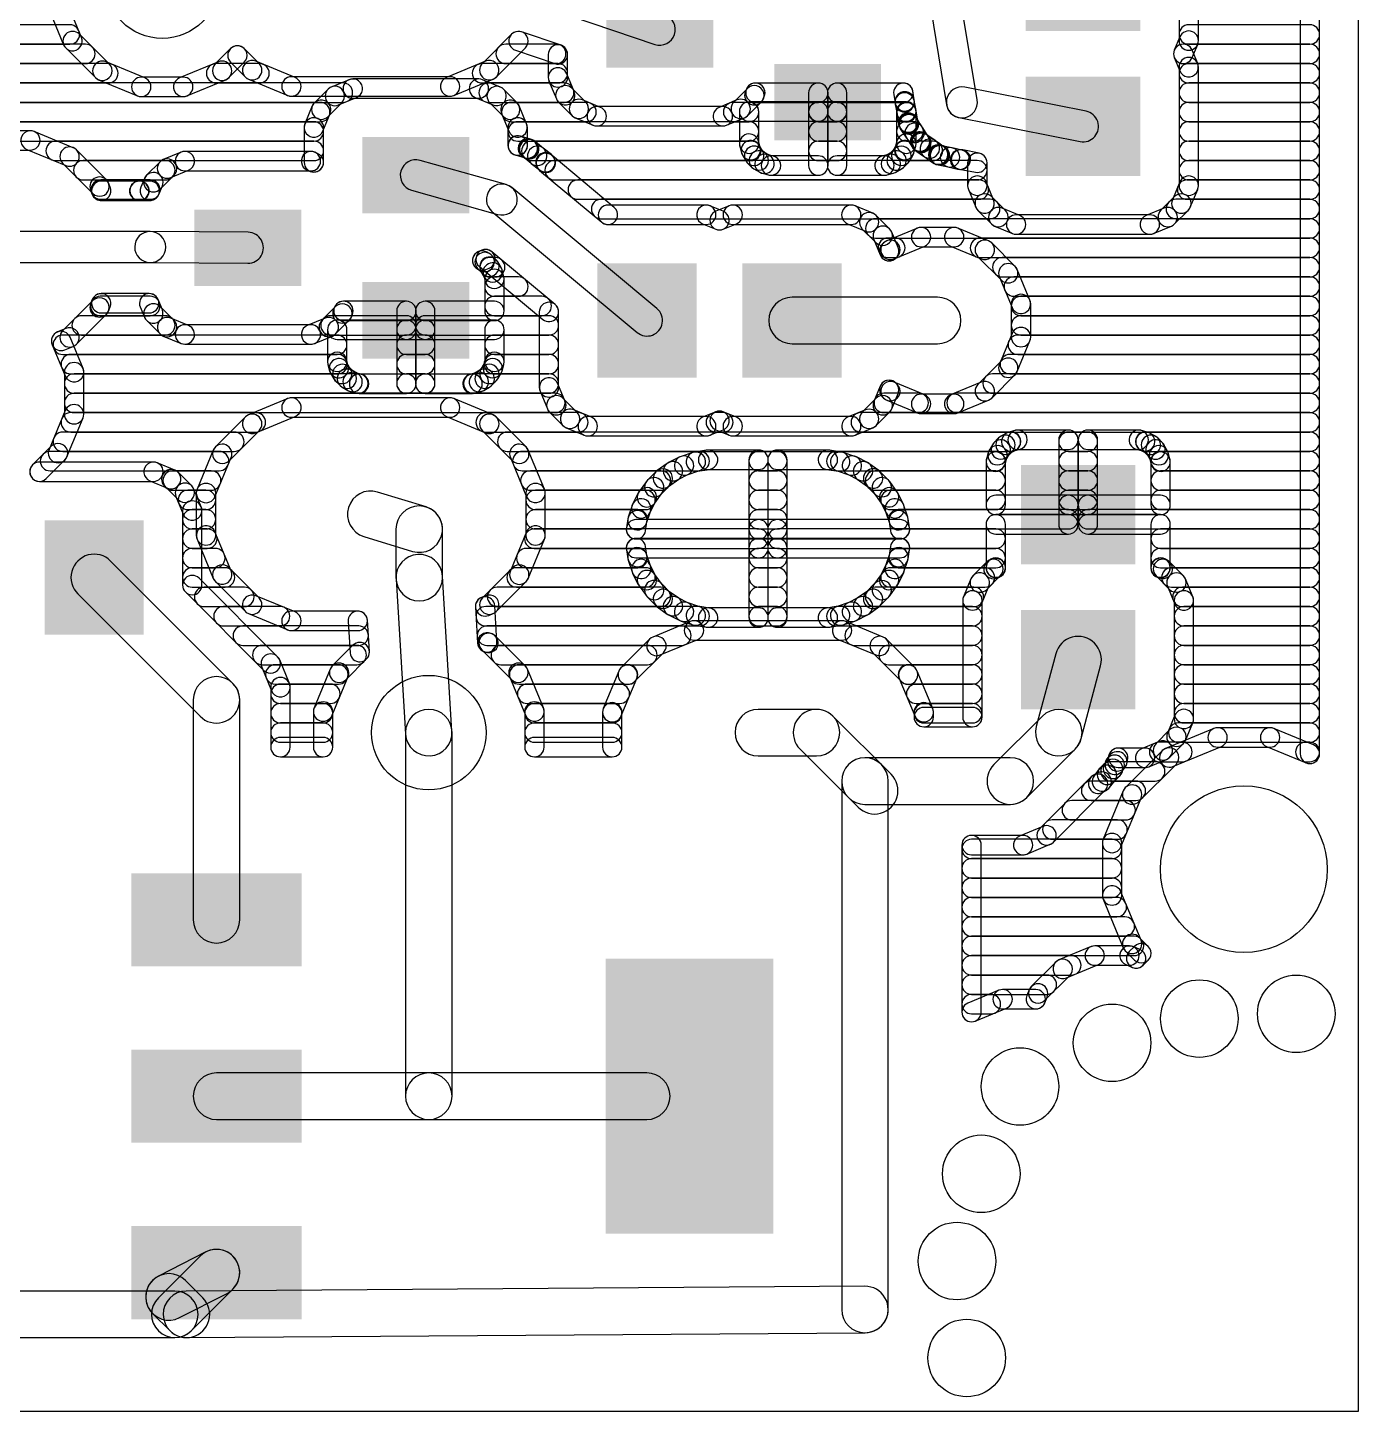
# Model space of a CAD drawing. Extents: x 0 to 96, y 0 to 55.
# Drawn here: x 78.56 to 96, y 0 to 18.12 of the extents above; entities that cross this region are included whole.
import ezdxf

# ---------------------------------------------------------------- set-up
doc = ezdxf.new("R2010")
doc.units = 0
doc.layers.add('16', color=174, linetype='CONTINUOUS')
doc.layers.add('20', color=178, linetype='CONTINUOUS')

# ---------------------------------------------------------------- blocks, each defined once
blk = doc.blocks.new('RECT')
blk.add_solid([(-0.5, -0.5), (0.5, -0.5), (-0.5, 0.5), (0.5, 0.5)])
blk = doc.blocks.new('PIE')
blk.add_circle((0, 0), 0.5)

msp = doc.modelspace()

# ---------------------------------------------------------------- linework, layer by layer
at = {"layer": '16'}
for points in [[(95.238, 54.365), (95.238, 8.6112, 1), (95.492, 8.6112), (95.492, 54.365, 1)], [(93.9045, 17.9537), (93.9045, 19.5063, 1), (93.6505, 19.5063), (93.6505, 17.9537, 1)], [(91.0055, 17.1779), (90.693, 19.0804, 1), (90.292, 19.0146), (90.6045, 17.1121, 1)], [(86.9128, 18.2899), (84.9903, 18.9424, 1), (84.8597, 18.5576), (86.7822, 17.9051, 1)], [(78.8252, 18.4084), (79.036, 17.8994, 1), (79.2707, 17.9966), (79.0598, 18.5056, 1)], [(76.4573, 17.907), (79.1177, 17.907, 1), (79.1177, 18.161), (76.4573, 18.161, 1)], [(93.7775, 17.907), (95.365, 17.907, 1), (95.365, 18.161), (93.7775, 18.161, 1)], [(79.0636, 17.8582), (79.4532, 17.4686, 1), (79.6328, 17.6482), (79.2432, 18.0378, 1)], [(84.7031, 17.4759), (85.0856, 17.8583, 1), (84.906, 18.0379), (84.5235, 17.6555, 1)], [(84.9549, 17.8279), (85.4717, 17.6525, 1), (85.5533, 17.893), (85.0366, 18.0684, 1)], [(93.8229, 17.7314), (93.8948, 17.9051, 1), (93.6602, 18.0023), (93.5882, 17.8286, 1)], [(76.2537, 17.653), (79.3213, 17.653, 1), (79.3213, 17.907), (76.2537, 17.907, 1)], [(81.2018, 17.4686), (81.4028, 17.6695, 1), (81.2232, 17.8491), (81.0222, 17.6482, 1)], [(81.2232, 17.6695), (81.4169, 17.4759, 1), (81.5965, 17.6555), (81.4028, 17.8491, 1)], [(84.8277, 17.653), (85.4911, 17.653, 1), (85.4911, 17.907), (84.8277, 17.907, 1)], [(85.3855, 17.7727), (85.3855, 17.4712, 1), (85.6395, 17.4712), (85.6395, 17.7727, 1)], [(93.8948, 17.6549), (93.8229, 17.8286, 1), (93.5882, 17.7314), (93.6602, 17.5577, 1)], [(93.7056, 17.653), (95.365, 17.653, 1), (95.365, 17.907), (93.7056, 17.907, 1)], [(75.9539, 17.399), (79.6211, 17.399, 1), (79.6211, 17.653), (75.9539, 17.653, 1)], [(79.4944, 17.441), (80.0034, 17.2302, 1), (80.1006, 17.4648), (79.5916, 17.6757, 1)], [(80.6516, 17.2302), (81.1606, 17.441, 1), (81.0634, 17.6757), (80.5544, 17.4648, 1)], [(81.0339, 17.399), (81.6025, 17.399, 1), (81.6025, 17.653), (81.0339, 17.653, 1)], [(81.4581, 17.4483), (81.9715, 17.2357, 1), (82.0687, 17.4703), (81.5553, 17.683, 1)], [(84.1485, 17.2357), (84.6619, 17.4483, 1), (84.5647, 17.683), (84.0513, 17.4703, 1)], [(84.5175, 17.399), (85.5125, 17.399, 1), (85.5125, 17.653), (84.5175, 17.653, 1)], [(85.3952, 17.4226), (85.4918, 17.1892, 1), (85.7265, 17.2864), (85.6298, 17.5198, 1)], [(93.9045, 16.0537), (93.9045, 17.6063, 1), (93.6505, 17.6063), (93.6505, 16.0537, 1)], [(93.7775, 17.399), (95.365, 17.399, 1), (95.365, 17.653), (93.7775, 17.653, 1)], [(65.2736, 17.145), (82.6957, 17.145, 1), (82.6957, 17.399), (65.2736, 17.399, 1)], [(80.052, 17.2205), (80.603, 17.2205, 1), (80.603, 17.4745), (80.052, 17.4745, 1)], [(82.0201, 17.226), (84.0999, 17.226, 1), (84.0999, 17.48), (82.0201, 17.48, 1)], [(82.7751, 17.4423), (82.5417, 17.3457, 1), (82.6389, 17.111), (82.8723, 17.2077, 1)], [(84.4763, 17.452), (82.8237, 17.452, 1), (82.8237, 17.198), (84.4763, 17.198, 1)], [(84.7583, 17.3457), (84.5249, 17.4423, 1), (84.4277, 17.2077), (84.6611, 17.111, 1)], [(84.6043, 17.145), (85.595, 17.145, 1), (85.595, 17.399), (84.6043, 17.399, 1)], [(93.7775, 17.145), (95.365, 17.145, 1), (95.365, 17.399), (93.7775, 17.399, 1)], [(82.5005, 17.3181), (82.3219, 17.1395, 1), (82.5015, 16.9599), (82.6801, 17.1385, 1)], [(84.9781, 17.1395), (84.7995, 17.3181, 1), (84.6199, 17.1385), (84.7985, 16.9599, 1)], [(85.5194, 17.148), (85.698, 16.9694, 1), (85.8776, 17.149), (85.699, 17.3276, 1)], [(87.997, 16.9694), (88.1756, 17.148, 1), (87.996, 17.3276), (87.8174, 17.149, 1)], [(88.2032, 17.1892), (88.2167, 17.2219, 1), (87.982, 17.3191), (87.9685, 17.2864, 1)], [(88.0994, 17.1435), (88.9245, 17.1435, 1), (88.9245, 17.3975), (88.0994, 17.3975, 1)], [(88.7975, 17.2705), (88.7975, 17.0245, 1), (89.0515, 17.0245), (89.0515, 17.2705, 1)], [(89.2975, 17.0245), (89.2975, 17.2705, 1), (89.0435, 17.2705), (89.0435, 17.0245, 1)], [(89.1705, 17.1435), (90.0379, 17.1435, 1), (90.0379, 17.3975), (89.1705, 17.3975, 1)], [(89.9126, 17.2499), (89.9312, 17.1368, 1), (90.1818, 17.178), (90.1632, 17.2911, 1)], [(89.9294, 17.1198), (89.9556, 16.9884, 1), (90.2047, 17.0381), (90.1785, 17.1695, 1)], [(89.9319, 17.1821), (89.9294, 17.1694, 1), (90.1785, 17.1199), (90.1811, 17.1326, 1)], [(92.432, 17.0293), (90.8445, 17.3443, 1), (90.7655, 16.9457), (92.353, 16.6307, 1)], [(65.0196, 16.891), (82.3985, 16.891, 1), (82.3985, 17.145), (65.0196, 17.145, 1)], [(82.2943, 17.0983), (82.1977, 16.8649, 1), (82.4323, 16.7677), (82.529, 17.0011, 1)], [(85.1023, 16.8649), (85.0057, 17.0983, 1), (84.771, 17.0011), (84.8677, 16.7677, 1)], [(84.9015, 16.891), (85.8872, 16.891, 1), (85.8872, 17.145), (84.9015, 17.145, 1)], [(85.7392, 16.9418), (85.9726, 16.8452, 1), (86.0698, 17.0798), (85.8364, 17.1765, 1)], [(86.0212, 16.8355), (87.6738, 16.8355, 1), (87.6738, 17.0895), (86.0212, 17.0895, 1)], [(87.7224, 16.8452), (87.9558, 16.9418, 1), (87.8586, 17.1765), (87.6252, 17.0798, 1)], [(87.8078, 16.891), (88.0173, 16.891, 1), (88.0173, 17.145), (87.8078, 17.145, 1)], [(88.9245, 17.1515), (88.0173, 17.1515, 1), (88.0173, 16.8975), (88.9245, 16.8975, 1)], [(87.8903, 17.0245), (87.8903, 16.604, 1), (88.1443, 16.604), (88.1443, 17.0245, 1)], [(89.0515, 16.3173), (89.0515, 17.0245, 1), (88.7975, 17.0245), (88.7975, 16.3173, 1)], [(88.9245, 16.8975), (89.1705, 16.8975, 1), (89.1705, 17.1515), (88.9245, 17.1515, 1)], [(88.9245, 16.891), (89.1705, 16.891, 1), (89.1705, 17.145), (88.9245, 17.145, 1)], [(90.0777, 17.1515), (89.1705, 17.1515, 1), (89.1705, 16.8975), (90.0777, 16.8975, 1)], [(89.0435, 17.0245), (89.0435, 16.3173, 1), (89.2975, 16.3173), (89.2975, 17.0245, 1)], [(90.2047, 16.604), (90.2047, 17.0245, 1), (89.9507, 17.0245), (89.9507, 16.604, 1)], [(90.0777, 16.891), (90.0792, 16.891, 1), (90.0792, 17.145), (90.0777, 17.145, 1)], [(89.9548, 16.9927), (89.9766, 16.8604, 1), (90.2272, 16.9016), (90.2055, 17.0338, 1)], [(93.7775, 16.891), (95.365, 16.891, 1), (95.365, 17.145), (93.7775, 17.145, 1)], [(64.7656, 16.637), (82.315, 16.637, 1), (82.315, 16.891), (64.7656, 16.891, 1)], [(82.188, 16.8163), (82.188, 16.359, 1), (82.442, 16.359), (82.442, 16.8163, 1)], [(85.112, 16.5794), (85.112, 16.8163, 1), (84.858, 16.8163), (84.858, 16.5794, 1)], [(84.985, 16.637), (88.0173, 16.637, 1), (88.0173, 16.891), (84.985, 16.891, 1)], [(88.9245, 16.637), (89.1705, 16.637, 1), (89.1705, 16.891), (88.9245, 16.891, 1)], [(90.0777, 16.637), (90.1737, 16.637, 1), (90.1737, 16.891), (90.0777, 16.891, 1)], [(89.994, 16.814), (90.0008, 16.803, 1), (90.2166, 16.937), (90.2098, 16.948, 1)], [(89.9842, 16.8452), (89.9867, 16.8324, 1), (90.2358, 16.8821), (90.2333, 16.8948, 1)], [(90.0057, 16.7867), (90.0802, 16.6753, 1), (90.2913, 16.8165), (90.2168, 16.9279, 1)], [(90.0779, 16.6789), (90.1485, 16.5651, 1), (90.3643, 16.699), (90.2937, 16.8129, 1)], [(93.7775, 16.637), (95.365, 16.637, 1), (95.365, 16.891), (93.7775, 16.891, 1)], [(78.5999, 16.774), (76.5201, 16.774, 1), (76.5201, 16.52), (78.5999, 16.52, 1)], [(79.1619, 16.5516), (78.6485, 16.7643, 1), (78.5513, 16.5297), (79.0647, 16.317, 1)], [(85.0247, 16.7), (85.0228, 16.7006, 1), (84.9472, 16.4581), (84.9491, 16.4575, 1)], [(85.1526, 16.6641), (85.0213, 16.701, 1), (84.9525, 16.4565), (85.0838, 16.4196, 1)], [(87.8946, 16.5712), (87.9171, 16.4872, 1), (88.1625, 16.5529), (88.14, 16.6369, 1)], [(90.1779, 16.4872), (90.2004, 16.5712, 1), (89.955, 16.6369), (89.9325, 16.5529, 1)], [(90.1824, 16.5289), (90.1929, 16.5213, 1), (90.341, 16.7277), (90.3305, 16.7352, 1)], [(90.1614, 16.5539), (90.1686, 16.5431, 1), (90.3798, 16.6843), (90.3725, 16.6951, 1)], [(90.2037, 16.5081), (90.3151, 16.4337, 1), (90.4562, 16.6449), (90.3447, 16.7193, 1)], [(78.9306, 16.383), (82.315, 16.383, 1), (82.315, 16.637), (78.9306, 16.637, 1)], [(79.5961, 16.1311), (79.2031, 16.5241, 1), (79.0235, 16.3445), (79.4165, 15.9515, 1)], [(80.5751, 16.4923), (80.3417, 16.3957, 1), (80.4389, 16.161), (80.6723, 16.2577, 1)], [(82.2763, 16.502), (80.6237, 16.502, 1), (80.6237, 16.248), (82.2763, 16.248, 1)], [(82.3636, 16.4763), (82.3249, 16.4923, 1), (82.2277, 16.2577), (82.2664, 16.2416, 1)], [(85.205, 16.6351), (85.1968, 16.6416, 1), (85.0396, 16.442), (85.0478, 16.4356, 1)], [(85.1742, 16.6535), (85.1642, 16.6566, 1), (85.0887, 16.4141), (85.0987, 16.411, 1)], [(85.3226, 16.5424), (85.2177, 16.6298, 1), (85.0551, 16.4346), (85.16, 16.3473, 1)], [(85.1631, 16.383), (88.0456, 16.383, 1), (88.0456, 16.637), (85.1631, 16.637, 1)], [(85.427, 16.4602), (85.3199, 16.5446, 1), (85.1627, 16.3451), (85.2698, 16.2607, 1)], [(87.9298, 16.4565), (87.9733, 16.3813, 1), (88.1933, 16.5082), (88.1498, 16.5835, 1)], [(87.9935, 16.3549), (88.0549, 16.2935, 1), (88.2346, 16.4731), (88.1731, 16.5346, 1)], [(88.0813, 16.2733), (88.1565, 16.2298, 1), (88.2835, 16.4498), (88.2082, 16.4933, 1)], [(88.9245, 16.383), (89.1705, 16.383, 1), (89.1705, 16.637), (88.9245, 16.637, 1)], [(89.9384, 16.2298), (90.0137, 16.2733, 1), (89.8867, 16.4933), (89.8115, 16.4498, 1)], [(90.04, 16.2935), (90.1015, 16.3549, 1), (89.9219, 16.5346), (89.8604, 16.4731, 1)], [(90.1217, 16.3813), (90.1652, 16.4565, 1), (89.9452, 16.5835), (89.9017, 16.5082, 1)], [(90.0494, 16.383), (90.4265, 16.383, 1), (90.4265, 16.637), (90.0494, 16.637, 1)], [(90.3116, 16.4361), (90.4204, 16.358, 1), (90.5685, 16.5643), (90.4597, 16.6425, 1)], [(90.4656, 16.3375), (90.4782, 16.3346, 1), (90.536, 16.5819), (90.5234, 16.5848, 1)], [(90.4366, 16.3526), (90.4474, 16.3454, 1), (90.5884, 16.5566), (90.5776, 16.5638, 1)], [(90.4932, 16.3264), (90.6246, 16.3004, 1), (90.6741, 16.5495), (90.5426, 16.5756, 1)], [(90.6204, 16.3013), (90.7509, 16.2707, 1), (90.8087, 16.518), (90.6783, 16.5486, 1)], [(90.8004, 16.2691), (90.8132, 16.2712, 1), (90.772, 16.5218), (90.7592, 16.5197, 1)], [(90.7679, 16.2719), (90.9828, 16.2293, 1), (91.0322, 16.4784), (90.8173, 16.5211, 1)], [(93.7775, 16.383), (95.365, 16.383, 1), (95.365, 16.637), (93.7775, 16.637, 1)], [(79.2917, 16.129), (80.368, 16.129, 1), (80.368, 16.383), (79.2917, 16.383, 1)], [(80.3005, 16.3681), (80.1219, 16.1895, 1), (80.3015, 16.0099), (80.4801, 16.1885, 1)], [(84.8326, 16.0681), (83.7051, 16.3856, 1), (83.5949, 15.9944), (84.7224, 15.6769, 1)], [(85.4643, 16.4134), (85.4592, 16.4226, 1), (85.2376, 16.2984), (85.2427, 16.2893, 1)], [(86.2496, 15.7701), (85.4348, 16.4489, 1), (85.2722, 16.2538), (86.0871, 15.5749, 1)], [(85.468, 16.129), (91.0075, 16.129, 1), (91.0075, 16.383), (85.468, 16.383, 1)], [(88.1872, 16.2171), (88.2712, 16.1946, 1), (88.3369, 16.44), (88.2529, 16.4625, 1)], [(88.304, 16.1903), (88.9245, 16.1903, 1), (88.9245, 16.4443), (88.304, 16.4443, 1)], [(89.1705, 16.1903), (89.791, 16.1903, 1), (89.791, 16.4443), (89.1705, 16.4443, 1)], [(89.8238, 16.1946), (89.9078, 16.2171, 1), (89.8421, 16.4625), (89.7581, 16.44, 1)], [(90.8805, 16.3539), (90.8805, 16.0537, 1), (91.1345, 16.0537), (91.1345, 16.3539, 1)], [(93.7775, 16.129), (95.365, 16.129, 1), (95.365, 16.383), (93.7775, 16.383, 1)], [(79.6463, 16.0352), (79.6236, 16.0899, 1), (79.389, 15.9927), (79.4117, 15.938, 1)], [(80.0943, 16.1483), (80.0475, 16.0353, 1), (80.2822, 15.9381), (80.329, 16.0511, 1)], [(90.8902, 16.0051), (90.9868, 15.7717, 1), (91.2215, 15.8689), (91.1248, 16.1023, 1)], [(93.7982, 15.7717), (93.8948, 16.0051, 1), (93.6602, 16.1023), (93.5635, 15.8689, 1)], [(79.5226, 15.875), (80.1712, 15.875, 1), (80.1712, 16.129), (79.5226, 16.129, 1)], [(80.0265, 16.1136), (79.529, 16.1136, 1), (79.529, 15.8596), (80.0265, 15.8596, 1)], [(79.9815, 16.1054), (79.9788, 16.1043, 1), (80.0742, 15.8689), (80.0769, 15.87, 1)], [(80.1658, 16.1137), (80.0302, 16.1147, 1), (80.0282, 15.8607), (80.1639, 15.8597, 1)], [(86.8101, 14.4436), (84.9076, 16.0286, 1), (84.6474, 15.7164), (86.5499, 14.1314, 1)], [(85.7728, 15.875), (91.0289, 15.875, 1), (91.0289, 16.129), (85.7728, 16.129, 1)], [(93.7561, 15.875), (95.365, 15.875, 1), (95.365, 16.129), (93.7561, 16.129, 1)], [(86.0777, 15.621), (91.1765, 15.621, 1), (91.1765, 15.875), (86.0777, 15.875, 1)], [(87.4563, 15.7995), (86.1683, 15.7995, 1), (86.1683, 15.5455), (87.4563, 15.5455, 1)], [(87.6786, 15.7179), (87.5049, 15.7898, 1), (87.4077, 15.5552), (87.5814, 15.4832, 1)], [(87.7551, 15.7898), (87.5814, 15.7179, 1), (87.6786, 15.4832), (87.8523, 15.5552, 1)], [(89.3563, 15.7995), (87.8037, 15.7995, 1), (87.8037, 15.5455), (89.3563, 15.5455, 1)], [(89.6383, 15.6932), (89.4049, 15.7898, 1), (89.3077, 15.5552), (89.5411, 15.4585, 1)], [(91.0144, 15.7305), (91.193, 15.5519, 1), (91.3726, 15.7315), (91.194, 15.9101, 1)], [(91.2342, 15.5243), (91.4676, 15.4277, 1), (91.5648, 15.6623), (91.3314, 15.759, 1)], [(93.3174, 15.4277), (93.5508, 15.5243, 1), (93.4536, 15.759), (93.2202, 15.6623, 1)], [(93.592, 15.5519), (93.7706, 15.7305, 1), (93.591, 15.9101), (93.4124, 15.7315, 1)], [(93.6085, 15.621), (95.365, 15.621, 1), (95.365, 15.875), (93.6085, 15.875, 1)], [(89.8581, 15.487), (89.6795, 15.6656, 1), (89.4999, 15.486), (89.6785, 15.3074, 1)], [(89.6715, 15.367), (95.365, 15.367, 1), (95.365, 15.621), (89.6715, 15.621, 1)], [(91.5162, 15.418), (93.2688, 15.418, 1), (93.2688, 15.672), (91.5162, 15.672, 1)], [(80.17, 15.4532), (77.56, 15.4532, 1), (77.56, 15.0468), (80.17, 15.0468, 1)], [(81.4516, 15.4432), (80.1716, 15.4532, 1), (80.1684, 15.0468), (81.4484, 15.0368, 1)], [(89.9689, 15.2448), (89.8857, 15.4458, 1), (89.651, 15.3486), (89.7343, 15.1476, 1)], [(90.2216, 15.497), (89.8202, 15.3308, 1), (89.9174, 15.0961), (90.3188, 15.2624, 1)], [(90.7048, 15.5067), (90.2702, 15.5067, 1), (90.2702, 15.2527), (90.7048, 15.2527, 1)], [(91.1548, 15.3308), (90.7534, 15.497, 1), (90.6561, 15.2624), (91.0576, 15.0961, 1)], [(89.8334, 15.113), (89.933, 15.113, 1), (89.933, 15.367), (89.8334, 15.367, 1)], [(89.779, 15.3032), (89.7618, 15.286, 1), (89.9414, 15.1064), (89.9586, 15.1236, 1)], [(91.042, 15.113), (95.365, 15.113, 1), (95.365, 15.367), (91.042, 15.367, 1)], [(91.5032, 14.996), (91.196, 15.3032, 1), (91.0164, 15.1236), (91.3236, 14.8164, 1)], [(84.5686, 14.9558), (84.6129, 14.9741, 1), (84.5156, 15.2088), (84.4714, 15.1904, 1)], [(84.6162, 15.1642), (84.5835, 15.1831, 1), (84.4565, 14.9631), (84.4893, 14.9442, 1)], [(84.704, 15.0825), (84.6425, 15.144, 1), (84.4629, 14.9644), (84.5244, 14.9029, 1)], [(84.483, 14.9939), (85.3137, 14.3017, 1), (85.4763, 14.4969), (84.6455, 15.189, 1)], [(84.7677, 14.9809), (84.7242, 15.0562, 1), (84.5042, 14.9292), (84.5477, 14.854, 1)], [(84.6181, 14.859), (84.6908, 14.859, 1), (84.6908, 15.113), (84.6181, 15.113, 1)], [(84.8029, 14.8663), (84.7804, 14.9503, 1), (84.535, 14.8846), (84.5575, 14.8006, 1)], [(91.3336, 14.859), (95.365, 14.859, 1), (95.365, 15.113), (91.3336, 15.113, 1)], [(84.8072, 14.413), (84.8072, 14.8335, 1), (84.5532, 14.8335), (84.5532, 14.413, 1)], [(91.697, 14.5534), (91.5308, 14.9548, 1), (91.2961, 14.8576), (91.4624, 14.4561, 1)], [(84.6802, 14.605), (84.9957, 14.605, 1), (84.9957, 14.859), (84.6802, 14.859, 1)], [(91.4856, 14.605), (95.365, 14.605, 1), (95.365, 14.859), (91.4856, 14.859, 1)], [(79.2031, 13.9759), (79.5961, 14.3689, 1), (79.4165, 14.5485), (79.0235, 14.1555, 1)], [(79.6236, 14.4101), (79.6463, 14.4648, 1), (79.4117, 14.562), (79.389, 14.5073, 1)], [(79.5143, 14.351), (80.1712, 14.351, 1), (80.1712, 14.605), (79.5143, 14.605, 1)], [(79.529, 14.3864), (80.1565, 14.3864, 1), (80.1565, 14.6404), (79.529, 14.6404, 1)], [(80.0392, 14.4648), (80.0943, 14.3317, 1), (80.329, 14.4289), (80.2739, 14.562, 1)], [(80.1219, 14.2905), (80.3005, 14.1119, 1), (80.4801, 14.2915), (80.3015, 14.4701, 1)], [(82.5995, 14.1119), (82.7781, 14.2905, 1), (82.5985, 14.4701), (82.4199, 14.2915, 1)], [(82.8057, 14.3317), (82.8192, 14.3644, 1), (82.5845, 14.4616), (82.571, 14.4289, 1)], [(82.7019, 14.286), (83.527, 14.286, 1), (83.527, 14.54), (82.7019, 14.54, 1)], [(83.4, 14.413), (83.4, 14.167, 1), (83.654, 14.167), (83.654, 14.413, 1)], [(83.9, 14.167), (83.9, 14.413, 1), (83.646, 14.413), (83.646, 14.167, 1)], [(83.773, 14.286), (84.6802, 14.286, 1), (84.6802, 14.54), (83.773, 14.54, 1)], [(84.6802, 14.351), (85.3006, 14.351, 1), (85.3006, 14.605), (84.6802, 14.605, 1)], [(85.268, 14.3993), (85.268, 13.4112, 1), (85.522, 13.4112), (85.522, 14.3993, 1)], [(88.58, 13.9827), (90.4875, 13.9827, 1), (90.4875, 14.5923), (88.58, 14.5923, 1)], [(91.7067, 14.0702), (91.7067, 14.5048, 1), (91.4527, 14.5048), (91.4527, 14.0702, 1)], [(91.5797, 14.351), (95.365, 14.351, 1), (95.365, 14.605), (91.5797, 14.605, 1)], [(79.2717, 14.097), (80.368, 14.097, 1), (80.368, 14.351), (79.2717, 14.351, 1)], [(80.3417, 14.0843), (80.5751, 13.9877, 1), (80.6723, 14.2223), (80.4389, 14.319, 1)], [(82.3249, 13.9877), (82.5583, 14.0843, 1), (82.4611, 14.319), (82.2277, 14.2223, 1)], [(82.532, 14.097), (83.527, 14.097, 1), (83.527, 14.351), (82.532, 14.351, 1)], [(83.773, 14.097), (85.395, 14.097, 1), (85.395, 14.351), (83.773, 14.351, 1)], [(91.5797, 14.097), (95.365, 14.097, 1), (95.365, 14.351), (91.5797, 14.351, 1)], [(79.0515, 13.9026), (79.1619, 13.9483, 1), (79.0647, 14.183), (78.9543, 14.1373, 1)], [(79.2898, 13.6591), (79.1202, 14.0685, 1), (78.8856, 13.9713), (79.0552, 13.5619, 1)], [(80.6237, 13.978), (82.2763, 13.978, 1), (82.2763, 14.232), (80.6237, 14.232, 1)], [(83.527, 14.294), (82.6198, 14.294, 1), (82.6198, 14.04), (83.527, 14.04, 1)], [(82.4928, 14.167), (82.4928, 13.7465, 1), (82.7468, 13.7465), (82.7468, 14.167, 1)], [(83.654, 13.4598), (83.654, 14.167, 1), (83.4, 14.167), (83.4, 13.4598, 1)], [(83.527, 14.04), (83.773, 14.04, 1), (83.773, 14.294), (83.527, 14.294, 1)], [(83.646, 14.167), (83.646, 13.4598, 1), (83.9, 13.4598), (83.9, 14.167, 1)], [(84.6802, 14.294), (83.773, 14.294, 1), (83.773, 14.04), (84.6802, 14.04, 1)], [(84.8072, 13.7465), (84.8072, 14.167, 1), (84.5532, 14.167), (84.5532, 13.7465, 1)], [(91.5308, 13.6202), (91.697, 14.0216, 1), (91.4624, 14.1188), (91.2961, 13.7174, 1)], [(79.0236, 13.843), (82.6198, 13.843, 1), (82.6198, 14.097), (79.0236, 14.097, 1)], [(83.527, 13.843), (83.773, 13.843, 1), (83.773, 14.097), (83.527, 14.097, 1)], [(84.6802, 13.843), (85.395, 13.843, 1), (85.395, 14.097), (84.6802, 14.097, 1)], [(91.5382, 13.843), (95.365, 13.843, 1), (95.365, 14.097), (91.5382, 14.097, 1)], [(79.1288, 13.589), (82.628, 13.589, 1), (82.628, 13.843), (79.1288, 13.843, 1)], [(82.4971, 13.7137), (82.5196, 13.6297, 1), (82.765, 13.6954), (82.7425, 13.7794, 1)], [(82.5323, 13.599), (82.5758, 13.5238, 1), (82.7958, 13.6507), (82.7523, 13.726, 1)], [(83.527, 13.589), (83.773, 13.589, 1), (83.773, 13.843), (83.527, 13.843, 1)], [(84.7242, 13.5238), (84.7677, 13.599, 1), (84.5477, 13.726), (84.5042, 13.6507, 1)], [(84.7804, 13.6297), (84.8029, 13.7137, 1), (84.5575, 13.7794), (84.535, 13.6954, 1)], [(84.672, 13.589), (85.395, 13.589, 1), (85.395, 13.843), (84.672, 13.843, 1)], [(91.196, 13.2718), (91.5032, 13.579, 1), (91.3236, 13.7586), (91.0164, 13.4514, 1)], [(91.433, 13.589), (95.365, 13.589, 1), (95.365, 13.843), (91.433, 13.843, 1)], [(79.2995, 13.0595), (79.2995, 13.6105, 1), (79.0455, 13.6105), (79.0455, 13.0595, 1)], [(82.596, 13.4974), (82.6574, 13.436, 1), (82.8371, 13.6156), (82.7756, 13.6771, 1)], [(82.6838, 13.4158), (82.759, 13.3723, 1), (82.886, 13.5923), (82.8107, 13.6358, 1)], [(82.7897, 13.3596), (82.8737, 13.3371, 1), (82.9394, 13.5825), (82.8554, 13.605, 1)], [(84.4263, 13.3371), (84.5103, 13.3596, 1), (84.4446, 13.605), (84.3606, 13.5825, 1)], [(84.5409, 13.3723), (84.6162, 13.4158, 1), (84.4892, 13.6358), (84.414, 13.5923, 1)], [(84.6425, 13.436), (84.704, 13.4974, 1), (84.5244, 13.6771), (84.4629, 13.6156, 1)], [(79.1725, 13.335), (82.8983, 13.335, 1), (82.8983, 13.589), (79.1725, 13.589, 1)], [(82.9065, 13.3328), (83.527, 13.3328, 1), (83.527, 13.5868), (82.9065, 13.5868, 1)], [(83.527, 13.335), (83.773, 13.335, 1), (83.773, 13.589), (83.527, 13.589, 1)], [(83.773, 13.3328), (84.3935, 13.3328, 1), (84.3935, 13.5868), (83.773, 13.5868, 1)], [(84.4017, 13.335), (85.395, 13.335, 1), (85.395, 13.589), (84.4017, 13.589, 1)], [(85.2777, 13.3626), (85.3743, 13.1292, 1), (85.609, 13.2264), (85.5123, 13.4598, 1)], [(89.8857, 13.1292), (89.9689, 13.3302, 1), (89.7343, 13.4274), (89.651, 13.2264, 1)], [(89.7618, 13.289), (89.779, 13.2718, 1), (89.9586, 13.4514), (89.9414, 13.4686, 1)], [(89.8202, 13.2442), (90.2216, 13.078, 1), (90.3188, 13.3126), (89.9174, 13.4789, 1)], [(90.7534, 13.078), (91.1548, 13.2442, 1), (91.0576, 13.4789), (90.6561, 13.3126, 1)], [(91.2066, 13.335), (95.365, 13.335, 1), (95.365, 13.589), (91.2066, 13.589, 1)], [(79.1725, 13.081), (85.4792, 13.081, 1), (85.4792, 13.335), (79.1725, 13.335, 1)], [(81.9715, 13.2643), (81.4581, 13.0516, 1), (81.5553, 12.817), (82.0687, 13.0297, 1)], [(84.0999, 13.274), (82.0201, 13.274, 1), (82.0201, 13.02), (84.0999, 13.02, 1)], [(84.6619, 13.0516), (84.1485, 13.2643, 1), (84.0513, 13.0297), (84.5647, 12.817, 1)], [(85.4019, 13.088), (85.5805, 12.9094, 1), (85.7601, 13.089), (85.5815, 13.2676, 1)], [(89.6795, 12.9094), (89.8581, 13.088, 1), (89.6785, 13.2676), (89.4999, 13.089, 1)], [(89.7808, 13.081), (90.2396, 13.081, 1), (90.2396, 13.335), (89.7808, 13.335, 1)], [(90.2702, 13.0683), (90.7048, 13.0683, 1), (90.7048, 13.3223), (90.2702, 13.3223, 1)], [(90.7354, 13.081), (95.365, 13.081, 1), (95.365, 13.335), (90.7354, 13.335, 1)], [(79.079, 12.5019), (79.2898, 13.0109, 1), (79.0552, 13.1081), (78.8443, 12.5991, 1)], [(79.1288, 12.827), (81.5542, 12.827, 1), (81.5542, 13.081), (79.1288, 13.081, 1)], [(81.4169, 13.0241), (81.0239, 12.6311, 1), (81.2035, 12.4515), (81.5965, 12.8445, 1)], [(84.5658, 12.827), (85.7794, 12.827, 1), (85.7794, 13.081), (84.5658, 13.081, 1)], [(85.0961, 12.6311), (84.7031, 13.0241, 1), (84.5235, 12.8445), (84.9165, 12.4515, 1)], [(85.6217, 12.8818), (85.8551, 12.7852, 1), (85.9523, 13.0198), (85.7189, 13.1165, 1)], [(87.5049, 12.7852), (87.6786, 12.8571, 1), (87.5814, 13.0918), (87.4077, 13.0198, 1)], [(87.5806, 12.827), (87.6794, 12.827, 1), (87.6794, 13.081), (87.5806, 13.081, 1)], [(87.5814, 12.8571), (87.7551, 12.7852, 1), (87.8523, 13.0198), (87.6786, 13.0918, 1)], [(89.4049, 12.7852), (89.6383, 12.8818, 1), (89.5411, 13.1165), (89.3077, 13.0198, 1)], [(89.4806, 12.827), (95.365, 12.827, 1), (95.365, 13.081), (89.4806, 13.081, 1)], [(85.9037, 12.7755), (87.4563, 12.7755, 1), (87.4563, 13.0295), (85.9037, 13.0295, 1)], [(87.8037, 12.7755), (89.3563, 12.7755, 1), (89.3563, 13.0295), (87.8037, 13.0295, 1)], [(79.0236, 12.573), (81.2723, 12.573, 1), (81.2723, 12.827), (79.0236, 12.827, 1)], [(84.8477, 12.573), (91.4469, 12.573, 1), (91.4469, 12.827), (84.8477, 12.827, 1)], [(91.2048, 12.6612), (91.1613, 12.5859, 1), (91.3813, 12.459), (91.4248, 12.5342, 1)], [(91.2864, 12.749), (91.225, 12.6875, 1), (91.4046, 12.5079), (91.4661, 12.5694, 1)], [(91.388, 12.8127), (91.3128, 12.7692, 1), (91.4397, 12.5492), (91.515, 12.5927, 1)], [(91.5027, 12.8479), (91.4187, 12.8254, 1), (91.4844, 12.58), (91.5684, 12.6025, 1)], [(92.202, 12.8522), (91.5355, 12.8522, 1), (91.5355, 12.5982), (92.202, 12.5982, 1)], [(92.329, 11.872), (92.329, 12.7252, 1), (92.075, 12.7252), (92.075, 11.872, 1)], [(92.202, 12.573), (92.456, 12.573, 1), (92.456, 12.827), (92.202, 12.827, 1)], [(93.1225, 12.8522), (92.456, 12.8522, 1), (92.456, 12.5982), (93.1225, 12.5982, 1)], [(92.329, 12.7252), (92.329, 11.872, 1), (92.583, 11.872), (92.583, 12.7252, 1)], [(93.2393, 12.8254), (93.1553, 12.8479, 1), (93.0896, 12.6025), (93.1736, 12.58, 1)], [(93.3452, 12.7692), (93.2699, 12.8127, 1), (93.143, 12.5927), (93.2182, 12.5492, 1)], [(93.2111, 12.573), (95.365, 12.573, 1), (95.365, 12.827), (93.2111, 12.827, 1)], [(93.433, 12.6875), (93.3715, 12.749, 1), (93.1919, 12.5694), (93.2534, 12.5079, 1)], [(93.4967, 12.5859), (93.4532, 12.6612, 1), (93.2332, 12.5342), (93.2767, 12.459, 1)], [(78.808, 12.2172), (79.0514, 12.4607, 1), (78.8718, 12.6403), (78.6284, 12.3968, 1)], [(78.8572, 12.319), (81.0742, 12.319, 1), (81.0742, 12.573), (78.8572, 12.573, 1)], [(80.9963, 12.5899), (80.7837, 12.0765, 1), (81.0183, 11.9793), (81.231, 12.4927, 1)], [(85.3363, 12.0765), (85.1236, 12.5899, 1), (84.889, 12.4927), (85.1017, 11.9793, 1)], [(85.0458, 12.319), (87.3706, 12.319, 1), (87.3706, 12.573), (85.0458, 12.573, 1)], [(87.1075, 12.5008), (86.9625, 12.427, 1), (87.0778, 12.2007), (87.2228, 12.2745, 1)], [(87.2806, 12.5587), (87.1259, 12.5085, 1), (87.2044, 12.2669), (87.3591, 12.3172, 1)], [(87.4606, 12.5888), (87.2999, 12.5634, 1), (87.3397, 12.3125), (87.5003, 12.338, 1)], [(88.142, 12.5904), (87.4805, 12.5904, 1), (87.4805, 12.3364), (88.142, 12.3364, 1)], [(88.269, 11.553), (88.269, 12.4634, 1), (88.015, 12.4634), (88.015, 11.553, 1)], [(88.142, 12.319), (88.388, 12.319, 1), (88.388, 12.573), (88.142, 12.573, 1)], [(89.0495, 12.5904), (88.388, 12.5904, 1), (88.388, 12.3364), (89.0495, 12.3364, 1)], [(88.261, 12.4634), (88.261, 11.553, 1), (88.515, 11.553), (88.515, 12.4634, 1)], [(89.2301, 12.5634), (89.0694, 12.5888, 1), (89.0297, 12.338), (89.1903, 12.3125, 1)], [(89.1594, 12.319), (91.2508, 12.319, 1), (91.2508, 12.573), (89.1594, 12.573, 1)], [(89.4041, 12.5085), (89.2494, 12.5587, 1), (89.1709, 12.3172), (89.3256, 12.2669, 1)], [(89.5675, 12.427), (89.4225, 12.5008, 1), (89.3072, 12.2745), (89.4522, 12.2007, 1)], [(91.1486, 12.5553), (91.1261, 12.4713, 1), (91.3715, 12.4056), (91.394, 12.4896, 1)], [(91.1218, 12.4385), (91.1218, 11.872, 1), (91.3758, 11.872), (91.3758, 12.4385, 1)], [(92.202, 12.319), (92.456, 12.319, 1), (92.456, 12.573), (92.202, 12.573, 1)], [(93.5319, 12.4713), (93.5094, 12.5553, 1), (93.264, 12.4896), (93.2865, 12.4056, 1)], [(93.4072, 12.319), (95.365, 12.319, 1), (95.365, 12.573), (93.4072, 12.573, 1)], [(93.5362, 11.872), (93.5362, 12.4385, 1), (93.2822, 12.4385), (93.2822, 11.872, 1)], [(80.2123, 12.434), (78.7182, 12.434, 1), (78.7182, 12.18), (80.2123, 12.18, 1)], [(80.4943, 12.3277), (80.2609, 12.4243, 1), (80.1637, 12.1897), (80.3971, 12.093, 1)], [(80.7141, 12.1215), (80.5355, 12.3001, 1), (80.3559, 12.1205), (80.5345, 11.9419, 1)], [(86.7988, 12.308), (86.6838, 12.193, 1), (86.8634, 12.0134), (86.9784, 12.1284, 1)], [(86.9455, 12.4166), (86.8139, 12.321, 1), (86.9632, 12.1155), (87.0948, 12.2111, 1)], [(89.7161, 12.321), (89.5845, 12.4166, 1), (89.4352, 12.2111), (89.5668, 12.1155, 1)], [(89.8462, 12.193), (89.7312, 12.308, 1), (89.5516, 12.1284), (89.6666, 12.0134, 1)], [(80.464, 12.065), (80.969, 12.065, 1), (80.969, 12.319), (80.464, 12.319, 1)], [(80.8383, 11.8469), (80.7417, 12.0803, 1), (80.507, 11.9831), (80.6037, 11.7497, 1)], [(80.774, 12.0279), (80.774, 11.4721, 1), (81.028, 11.4721), (81.028, 12.0279, 1)], [(85.151, 12.065), (86.8624, 12.065, 1), (86.8624, 12.319), (85.151, 12.319, 1)], [(85.346, 11.4721), (85.346, 12.0279, 1), (85.092, 12.0279), (85.092, 11.4721, 1)], [(86.6708, 12.1779), (86.5752, 12.0463, 1), (86.7807, 11.897), (86.8763, 12.0286, 1)], [(88.142, 12.065), (88.388, 12.065, 1), (88.388, 12.319), (88.142, 12.319, 1)], [(89.6676, 12.065), (91.2488, 12.065, 1), (91.2488, 12.319), (89.6676, 12.319, 1)], [(89.9548, 12.0463), (89.8592, 12.1779, 1), (89.6537, 12.0286), (89.7493, 11.897, 1)], [(92.202, 12.065), (92.456, 12.065, 1), (92.456, 12.319), (92.202, 12.319, 1)], [(93.4092, 12.065), (95.365, 12.065, 1), (95.365, 12.319), (93.4092, 12.319, 1)], [(80.6631, 11.811), (80.901, 11.811, 1), (80.901, 12.065), (80.6631, 12.065, 1)], [(82.9705, 11.4586), (83.6055, 11.2636, 1), (83.7845, 11.8464), (83.1495, 12.0414, 1)], [(85.219, 11.811), (86.6608, 11.811, 1), (86.6608, 12.065), (85.219, 12.065, 1)], [(86.5648, 12.0293), (86.491, 11.8843, 1), (86.7173, 11.769), (86.7911, 11.914, 1)], [(88.142, 11.811), (88.388, 11.811, 1), (88.388, 12.065), (88.142, 12.065, 1)], [(90.039, 11.8843), (89.9652, 12.0293, 1), (89.7389, 11.914), (89.8127, 11.769, 1)], [(89.8692, 11.811), (91.2488, 11.811, 1), (91.2488, 12.065), (89.8692, 12.065, 1)], [(91.2488, 11.745), (92.202, 11.745, 1), (92.202, 11.999), (91.2488, 11.999, 1)], [(92.202, 11.811), (92.456, 11.811, 1), (92.456, 12.065), (92.202, 12.065, 1)], [(92.456, 11.999), (92.202, 11.999, 1), (92.202, 11.745), (92.456, 11.745, 1)], [(92.075, 11.872), (92.075, 11.618, 1), (92.329, 11.618), (92.329, 11.872, 1)], [(92.583, 11.618), (92.583, 11.872, 1), (92.329, 11.872), (92.329, 11.618, 1)], [(92.456, 11.745), (93.4092, 11.745, 1), (93.4092, 11.999), (92.456, 11.999, 1)], [(93.4092, 11.811), (95.365, 11.811, 1), (95.365, 12.065), (93.4092, 12.065, 1)], [(80.848, 10.8224), (80.848, 11.7983, 1), (80.594, 11.7983), (80.594, 10.8224, 1)], [(80.721, 11.557), (80.901, 11.557, 1), (80.901, 11.811), (80.721, 11.811, 1)], [(83.3902, 11.555), (83.3902, 10.92, 1), (83.9998, 10.92), (83.9998, 11.555, 1)], [(85.219, 11.557), (86.5577, 11.557, 1), (86.5577, 11.811), (85.219, 11.811, 1)], [(86.4284, 11.6919), (86.4096, 11.5729, 1), (86.6604, 11.5331), (86.6793, 11.6521, 1)], [(86.4833, 11.8659), (86.4331, 11.7112, 1), (86.6746, 11.6327), (86.7249, 11.7874, 1)], [(88.142, 11.557), (88.388, 11.557, 1), (88.388, 11.811), (88.142, 11.811, 1)], [(90.0969, 11.7112), (90.0467, 11.8659, 1), (89.8051, 11.7874), (89.8554, 11.6327, 1)], [(89.9723, 11.557), (92.202, 11.557, 1), (92.202, 11.811), (89.9723, 11.811, 1)], [(90.1204, 11.5729), (90.1016, 11.6919, 1), (89.8507, 11.6521), (89.8696, 11.5331, 1)], [(92.456, 11.557), (95.365, 11.557, 1), (95.365, 11.811), (92.456, 11.811, 1)], [(80.7837, 11.4235), (80.9963, 10.9101, 1), (81.231, 11.0073), (81.0183, 11.5207, 1)], [(85.1236, 10.9101), (85.3363, 11.4235, 1), (85.1017, 11.5207), (84.889, 11.0073, 1)], [(86.535, 11.426), (88.142, 11.426, 1), (88.142, 11.68), (86.535, 11.68, 1)], [(88.015, 11.553), (88.015, 11.307, 1), (88.269, 11.307), (88.269, 11.553, 1)], [(88.388, 11.68), (88.142, 11.68, 1), (88.142, 11.426), (88.388, 11.426, 1)], [(88.515, 11.307), (88.515, 11.553, 1), (88.261, 11.553), (88.261, 11.307, 1)], [(88.388, 11.426), (89.995, 11.426, 1), (89.995, 11.68), (88.388, 11.68, 1)], [(92.202, 11.745), (91.2488, 11.745, 1), (91.2488, 11.491), (92.202, 11.491, 1)], [(91.1218, 11.618), (91.1218, 11.0515, 1), (91.3758, 11.0515), (91.3758, 11.618, 1)], [(93.4092, 11.745), (92.456, 11.745, 1), (92.456, 11.491), (93.4092, 11.491, 1)], [(93.5362, 11.0515), (93.5362, 11.618, 1), (93.2822, 11.618), (93.2822, 11.0515, 1)], [(80.721, 11.303), (80.9184, 11.303, 1), (80.9184, 11.557), (80.721, 11.557, 1)], [(85.2015, 11.303), (88.142, 11.303, 1), (88.142, 11.557), (85.2015, 11.557, 1)], [(88.142, 11.434), (86.535, 11.434, 1), (86.535, 11.18), (88.142, 11.18, 1)], [(86.4096, 11.2871), (86.4284, 11.1681, 1), (86.6793, 11.2079), (86.6604, 11.3269, 1)], [(88.269, 10.3966), (88.269, 11.307, 1), (88.015, 11.307), (88.015, 10.3966, 1)], [(88.142, 11.18), (88.388, 11.18, 1), (88.388, 11.434), (88.142, 11.434, 1)], [(88.388, 11.303), (91.2488, 11.303, 1), (91.2488, 11.557), (88.388, 11.557, 1)], [(88.261, 11.307), (88.261, 10.3966, 1), (88.515, 10.3966), (88.515, 11.307, 1)], [(89.995, 11.434), (88.388, 11.434, 1), (88.388, 11.18), (89.995, 11.18, 1)], [(90.1016, 11.1681), (90.1204, 11.2871, 1), (89.8696, 11.3269), (89.8507, 11.2079, 1)], [(93.4092, 11.303), (95.365, 11.303, 1), (95.365, 11.557), (93.4092, 11.557, 1)], [(80.721, 11.049), (81.0237, 11.049, 1), (81.0237, 11.303), (80.721, 11.303, 1)], [(85.0963, 11.049), (86.5577, 11.049, 1), (86.5577, 11.303), (85.0963, 11.303, 1)], [(86.4331, 11.1488), (86.4833, 10.9941, 1), (86.7249, 11.0726), (86.6746, 11.2273, 1)], [(88.142, 11.049), (88.388, 11.049, 1), (88.388, 11.303), (88.142, 11.303, 1)], [(90.0467, 10.9941), (90.0969, 11.1488, 1), (89.8554, 11.2273), (89.8051, 11.0726, 1)], [(89.9722, 11.049), (91.2488, 11.049, 1), (91.2488, 11.303), (89.9722, 11.303, 1)], [(93.4092, 11.049), (95.365, 11.049, 1), (95.365, 11.303), (93.4092, 11.303, 1)], [(81.2542, 9.5348), (79.6515, 11.1375, 1), (79.2205, 10.7065), (80.8232, 9.1038, 1)], [(81.0239, 10.8689), (81.4169, 10.4759, 1), (81.5965, 10.6555), (81.2035, 11.0485, 1)], [(83.3908, 10.9013), (83.5158, 8.8713, 1), (84.1242, 8.9087), (83.9992, 10.9387, 1)], [(84.7031, 10.4759), (85.0961, 10.8689, 1), (84.9165, 11.0485), (84.5235, 10.6555, 1)], [(86.491, 10.9757), (86.5648, 10.8307, 1), (86.7911, 10.946), (86.7173, 11.091, 1)], [(89.9652, 10.8307), (90.039, 10.9757, 1), (89.8127, 11.091), (89.7389, 10.946, 1)], [(91.1295, 11.1231), (90.9509, 10.9445, 1), (91.1305, 10.7649), (91.3091, 10.9435, 1)], [(91.2016, 11.1635), (91.1707, 11.1507, 1), (91.2679, 10.916), (91.2988, 10.9288, 1)], [(91.1261, 11.0186), (91.1276, 11.0132, 1), (91.3729, 11.079), (91.3715, 11.0844, 1)], [(93.5304, 11.0132), (93.5319, 11.0186, 1), (93.2865, 11.0844), (93.2851, 11.079, 1)], [(93.4873, 11.1507), (93.4563, 11.1635, 1), (93.3592, 10.9288), (93.3901, 10.916, 1)], [(93.7071, 10.9445), (93.5285, 11.1231, 1), (93.3489, 10.9435), (93.5275, 10.7649, 1)], [(80.721, 10.795), (81.1503, 10.795, 1), (81.1503, 11.049), (80.721, 11.049, 1)], [(81.8391, 9.8839), (80.8108, 10.9122, 1), (80.6312, 10.7326), (81.6595, 9.7043, 1)], [(84.9697, 10.795), (86.6608, 10.795, 1), (86.6608, 11.049), (84.9697, 11.049, 1)], [(86.5752, 10.8137), (86.6708, 10.6821, 1), (86.8763, 10.8314), (86.7807, 10.963, 1)], [(86.6838, 10.667), (86.7988, 10.552, 1), (86.9784, 10.7316), (86.8634, 10.8466, 1)], [(88.142, 10.795), (88.388, 10.795, 1), (88.388, 11.049), (88.142, 11.049, 1)], [(89.7312, 10.552), (89.8462, 10.667, 1), (89.6666, 10.8466), (89.5516, 10.7316, 1)], [(89.8592, 10.6821), (89.9548, 10.8137, 1), (89.7493, 10.963), (89.6537, 10.8314, 1)], [(89.8692, 10.795), (91.108, 10.795, 1), (91.108, 11.049), (89.8692, 11.049, 1)], [(90.9233, 10.9033), (90.8267, 10.6699, 1), (91.0613, 10.5727), (91.158, 10.8061, 1)], [(93.55, 10.795), (95.365, 10.795, 1), (95.365, 11.049), (93.55, 11.049, 1)], [(93.8313, 10.6699), (93.7347, 10.9033, 1), (93.5, 10.8061), (93.5967, 10.5727, 1)], [(80.8754, 10.541), (81.4043, 10.541, 1), (81.4043, 10.795), (80.8754, 10.795, 1)], [(84.7157, 10.541), (86.8624, 10.541, 1), (86.8624, 10.795), (84.7157, 10.795, 1)], [(86.8139, 10.539), (86.9455, 10.4434, 1), (87.0948, 10.6489), (86.9632, 10.7445, 1)], [(88.142, 10.541), (88.388, 10.541, 1), (88.388, 10.795), (88.142, 10.795, 1)], [(89.5845, 10.4434), (89.7161, 10.539, 1), (89.5668, 10.7445), (89.4352, 10.6489, 1)], [(89.6676, 10.541), (90.9633, 10.541, 1), (90.9633, 10.795), (89.6676, 10.795, 1)], [(90.817, 10.6213), (90.817, 9.0932, 1), (91.071, 9.0932), (91.071, 10.6213, 1)], [(93.6947, 10.541), (95.365, 10.541, 1), (95.365, 10.795), (93.6947, 10.795, 1)], [(93.841, 9.0687), (93.841, 10.6213, 1), (93.587, 10.6213), (93.587, 9.0687, 1)], [(81.1294, 10.287), (81.8728, 10.287, 1), (81.8728, 10.541), (81.1294, 10.541, 1)], [(81.4581, 10.4483), (81.9715, 10.2357, 1), (82.0687, 10.4703), (81.5553, 10.683, 1)], [(84.6066, 10.4254), (84.6619, 10.4483, 1), (84.5647, 10.683), (84.5094, 10.6601, 1)], [(84.7138, 10.0792), (84.6848, 10.5506, 1), (84.4313, 10.535), (84.4603, 10.0636, 1)], [(84.5659, 10.287), (87.3706, 10.287, 1), (87.3706, 10.541), (84.5659, 10.541, 1)], [(86.9625, 10.433), (87.1075, 10.3592, 1), (87.2228, 10.5855), (87.0778, 10.6593, 1)], [(87.1259, 10.3515), (87.2806, 10.3013, 1), (87.3591, 10.5428), (87.2044, 10.5931, 1)], [(87.2999, 10.2966), (87.4606, 10.2712, 1), (87.5003, 10.522), (87.3397, 10.5475, 1)], [(87.4805, 10.2696), (88.142, 10.2696, 1), (88.142, 10.5236), (87.4805, 10.5236, 1)], [(88.142, 10.287), (88.388, 10.287, 1), (88.388, 10.541), (88.142, 10.541, 1)], [(88.388, 10.2696), (89.0495, 10.2696, 1), (89.0495, 10.5236), (88.388, 10.5236, 1)], [(89.0694, 10.2712), (89.2301, 10.2966, 1), (89.1903, 10.5475), (89.0297, 10.522, 1)], [(89.1594, 10.287), (90.944, 10.287, 1), (90.944, 10.541), (89.1594, 10.541, 1)], [(89.2494, 10.3013), (89.4041, 10.3515, 1), (89.3256, 10.5931), (89.1709, 10.5428, 1)], [(89.4225, 10.3592), (89.5675, 10.433, 1), (89.4522, 10.6593), (89.3072, 10.5855, 1)], [(93.714, 10.287), (95.365, 10.287, 1), (95.365, 10.541), (93.714, 10.541, 1)], [(82.0201, 10.226), (82.8901, 10.226, 1), (82.8901, 10.48), (82.0201, 10.48, 1)], [(82.7634, 10.3452), (82.7886, 9.9362, 1), (83.0421, 9.9518), (83.0169, 10.3608, 1)], [(87.247, 10.3455), (86.7552, 10.1418, 1), (86.8524, 9.9071), (87.3442, 10.1109, 1)], [(89.2344, 10.3552), (87.2956, 10.3552, 1), (87.2956, 10.1012), (89.2344, 10.1012, 1)], [(89.7748, 10.1418), (89.283, 10.3455, 1), (89.1858, 10.1109), (89.6776, 9.9071, 1)], [(81.3834, 10.033), (82.902, 10.033, 1), (82.902, 10.287), (81.3834, 10.287, 1)], [(84.5816, 10.033), (87.131, 10.033, 1), (87.131, 10.287), (84.5816, 10.287, 1)], [(84.6531, 10.1815), (84.6356, 10.1887, 1), (84.5384, 9.9541), (84.5559, 9.9468, 1)], [(85.0839, 9.7643), (84.6943, 10.1539, 1), (84.5147, 9.9743), (84.9043, 9.5847, 1)], [(86.714, 10.1143), (86.3375, 9.7378, 1), (86.5171, 9.5582), (86.8936, 9.9347, 1)], [(89.399, 10.033), (90.944, 10.033, 1), (90.944, 10.287), (89.399, 10.287, 1)], [(90.1925, 9.7378), (89.816, 10.1143, 1), (89.6364, 9.9347), (90.0129, 9.5582, 1)], [(92.3696, 8.8117), (92.6236, 9.7667, 1), (92.0344, 9.9233), (91.7804, 8.9683, 1)], [(93.714, 10.033), (95.365, 10.033, 1), (95.365, 10.287), (93.714, 10.287, 1)], [(81.6374, 9.779), (82.8773, 9.779, 1), (82.8773, 10.033), (81.6374, 10.033, 1)], [(82.8255, 10.0338), (82.5561, 9.7643, 1), (82.7357, 9.5847), (83.0051, 9.8542, 1)], [(84.7627, 9.779), (86.6853, 9.779, 1), (86.6853, 10.033), (84.7627, 10.033, 1)], [(89.8447, 9.779), (90.944, 9.779, 1), (90.944, 10.033), (89.8447, 10.033, 1)], [(93.714, 9.779), (95.365, 9.779, 1), (95.365, 10.033), (93.714, 10.033, 1)], [(81.9942, 9.5346), (81.8666, 9.8427, 1), (81.632, 9.7455), (81.7596, 9.4374, 1)], [(82.5285, 9.7231), (82.3177, 9.2141, 1), (82.5523, 9.1169), (82.7632, 9.6259, 1)], [(85.3223, 9.2141), (85.1115, 9.7231, 1), (84.8768, 9.6259), (85.0877, 9.1169, 1)], [(81.3435, 6.4389), (81.3435, 9.3193, 1), (80.7339, 9.3193), (80.7339, 6.4389, 1)], [(81.8081, 9.525), (82.6365, 9.525, 1), (82.6365, 9.779), (81.8081, 9.779, 1)], [(82.0039, 8.6995), (82.0039, 9.486, 1), (81.7499, 9.486), (81.7499, 8.6995, 1)], [(85.0035, 9.525), (86.4313, 9.525, 1), (86.4313, 9.779), (85.0035, 9.779, 1)], [(86.31, 9.6966), (86.1063, 9.2048, 1), (86.3409, 9.1076), (86.5447, 9.5994, 1)], [(90.0987, 9.525), (90.944, 9.525, 1), (90.944, 9.779), (90.0987, 9.779, 1)], [(90.4237, 9.2048), (90.22, 9.6966, 1), (89.9853, 9.5994), (90.1891, 9.1076, 1)], [(93.714, 9.525), (95.365, 9.525, 1), (95.365, 9.779), (93.714, 9.779, 1)], [(81.8769, 9.271), (82.5313, 9.271, 1), (82.5313, 9.525), (81.8769, 9.525, 1)], [(85.1087, 9.271), (86.3238, 9.271, 1), (86.3238, 9.525), (85.1087, 9.525, 1)], [(90.2062, 9.271), (90.944, 9.271, 1), (90.944, 9.525), (90.2062, 9.525, 1)], [(93.714, 9.271), (95.365, 9.271, 1), (95.365, 9.525), (93.714, 9.525, 1)], [(81.8769, 9.017), (82.435, 9.017, 1), (82.435, 9.271), (81.8769, 9.271, 1)], [(82.308, 9.1655), (82.308, 8.6995, 1), (82.562, 8.6995), (82.562, 9.1655, 1)], [(85.332, 8.6995), (85.332, 9.1655, 1), (85.078, 9.1655), (85.078, 8.6995, 1)], [(85.205, 9.017), (86.2236, 9.017, 1), (86.2236, 9.271), (85.205, 9.271, 1)], [(86.0966, 9.1562), (86.0966, 8.6995, 1), (86.3506, 8.6995), (86.3506, 9.1562, 1)], [(90.4334, 9.0932), (90.4334, 9.1562, 1), (90.1794, 9.1562), (90.1794, 9.0932, 1)], [(90.3064, 9.017), (90.944, 9.017, 1), (90.944, 9.271), (90.3064, 9.271, 1)], [(93.714, 9.017), (95.365, 9.017, 1), (95.365, 9.271), (93.714, 9.271, 1)], [(83.5152, 8.89), (83.5152, 4.1275, 1), (84.1248, 4.1275), (84.1248, 8.89, 1)], [(88.138, 8.5852), (88.9, 8.5852, 1), (88.9, 9.1948), (88.138, 9.1948, 1)], [(88.6845, 8.6745), (89.4465, 7.9125, 1), (89.8775, 8.3435), (89.1155, 9.1055, 1)], [(90.944, 9.2202), (90.3064, 9.2202, 1), (90.3064, 8.9662), (90.944, 8.9662, 1)], [(91.6555, 8.0395), (92.2905, 8.6745, 1), (91.8595, 9.1055), (91.2245, 8.4705, 1)], [(93.7347, 8.7867), (93.8313, 9.0201, 1), (93.5967, 9.1173), (93.5, 8.8839, 1)], [(81.8769, 8.763), (82.435, 8.763, 1), (82.435, 9.017), (81.8769, 9.017, 1)], [(85.205, 8.763), (86.2236, 8.763, 1), (86.2236, 9.017), (85.205, 9.017, 1)], [(93.5285, 8.5669), (93.7071, 8.7455, 1), (93.5275, 8.9251), (93.3489, 8.7465, 1)], [(94.1078, 8.9445), (93.473, 8.6816, 1), (93.5702, 8.4469), (94.205, 8.7099, 1)], [(93.64, 8.763), (95.365, 8.763, 1), (95.365, 9.017), (93.64, 9.017, 1)], [(94.8436, 8.9542), (94.1564, 8.9542, 1), (94.1564, 8.7002), (94.8436, 8.7002, 1)], [(95.4136, 8.7285), (94.8922, 8.9445, 1), (94.795, 8.7099), (95.3164, 8.4939, 1)], [(82.435, 8.8265), (81.8769, 8.8265, 1), (81.8769, 8.5725), (82.435, 8.5725, 1)], [(86.2236, 8.8265), (85.205, 8.8265, 1), (85.205, 8.5725), (86.2236, 8.5725, 1)], [(93.2539, 8.4427), (93.4873, 8.5393, 1), (93.3901, 8.774), (93.1567, 8.6773, 1)], [(93.3888, 8.509), (93.6948, 8.509, 1), (93.6948, 8.763), (93.3888, 8.763, 1)], [(95.3051, 8.509), (95.365, 8.509, 1), (95.365, 8.763), (95.3051, 8.763, 1)], [(89.8398, 1.3335), (89.8398, 8.255, 1), (89.2302, 8.255), (89.2302, 1.3335, 1)], [(89.535, 7.9502), (91.44, 7.9502, 1), (91.44, 8.5598), (89.535, 8.5598, 1)], [(92.7969, 8.2469), (92.8754, 8.3254, 1), (92.6958, 8.505), (92.6173, 8.4265, 1)], [(92.9029, 8.3666), (92.9248, 8.4194, 1), (92.6901, 8.5166), (92.6683, 8.4638, 1)], [(92.9084, 8.3909), (92.9431, 8.4363, 1), (92.7413, 8.5906), (92.7066, 8.5451, 1)], [(92.9649, 8.4808), (92.9773, 8.5274, 1), (92.7318, 8.5926), (92.7194, 8.5461, 1)], [(92.8546, 8.433), (93.2053, 8.433, 1), (93.2053, 8.687), (92.8546, 8.687, 1)], [(93.4318, 8.654), (92.9459, 8.1682, 1), (93.1256, 7.9886), (93.6114, 8.4744, 1)], [(92.0046, 7.4546), (92.68, 8.13, 1), (92.5004, 8.3096), (91.825, 7.6342, 1)], [(92.6539, 8.11), (92.7034, 8.1386, 1), (92.576, 8.3584), (92.5265, 8.3297, 1)], [(92.7406, 8.1714), (92.808, 8.2596, 1), (92.6062, 8.4138), (92.5388, 8.3256, 1)], [(92.7524, 8.255), (93.3394, 8.255, 1), (93.3394, 8.509), (92.7524, 8.509, 1)], [(92.4984, 8.001), (93.0854, 8.001, 1), (93.0854, 8.255), (92.4984, 8.255, 1)], [(92.9184, 8.127), (92.6555, 7.4922, 1), (92.8901, 7.395), (93.1531, 8.0298, 1)], [(92.2444, 7.747), (92.9511, 7.747, 1), (92.9511, 8.001), (92.2444, 8.001, 1)], [(91.6553, 7.2995), (91.9634, 7.4271, 1), (91.8662, 7.6617), (91.5581, 7.5341, 1)], [(91.9904, 7.493), (92.8459, 7.493, 1), (92.8459, 7.747), (91.9904, 7.747, 1)], [(91.059, 5.2286), (91.059, 7.4168, 1), (90.805, 7.4168), (90.805, 5.2286, 1)], [(90.932, 7.2898), (91.6067, 7.2898, 1), (91.6067, 7.5438), (90.932, 7.5438, 1)], [(90.932, 7.239), (92.7728, 7.239, 1), (92.7728, 7.493), (90.932, 7.493, 1)], [(92.6458, 7.4436), (92.6458, 6.7564, 1), (92.8998, 6.7564), (92.8998, 7.4436, 1)], [(90.932, 6.985), (92.7728, 6.985, 1), (92.7728, 7.239), (90.932, 7.239, 1)], [(90.932, 6.731), (92.7728, 6.731, 1), (92.7728, 6.985), (90.932, 6.985, 1)], [(90.932, 6.477), (92.8359, 6.477, 1), (92.8359, 6.731), (90.932, 6.731, 1)], [(92.6555, 6.7078), (92.9184, 6.073, 1), (93.1531, 6.1702), (92.8901, 6.805, 1)], [(90.932, 6.223), (92.9412, 6.223, 1), (92.9412, 6.477), (90.932, 6.477, 1)], [(90.932, 5.969), (93.0614, 5.969, 1), (93.0614, 6.223), (90.932, 6.223, 1)], [(92.9459, 6.0318), (93.0672, 5.9106, 1), (93.2468, 6.0902), (93.1256, 6.2114, 1)], [(92.4975, 6.0863), (92.0774, 5.9123, 1), (92.1746, 5.6777), (92.5947, 5.8517, 1)], [(93.0009, 6.096), (92.5461, 6.096, 1), (92.5461, 5.842), (93.0009, 5.842, 1)], [(93.1376, 6.0498), (93.0495, 6.0863, 1), (92.9523, 5.8517), (93.0404, 5.8151, 1)], [(93.0672, 6.0902), (92.9992, 6.0223, 1), (93.1788, 5.8427), (93.2468, 5.9106, 1)], [(90.932, 5.715), (92.2395, 5.715, 1), (92.2395, 5.969), (90.932, 5.969, 1)], [(92.0362, 5.8848), (91.7147, 5.5633, 1), (91.8943, 5.3837), (92.2158, 5.7052, 1)], [(90.932, 5.461), (91.9191, 5.461, 1), (91.9191, 5.715), (90.932, 5.715, 1)], [(91.291, 5.5148), (90.8834, 5.346, 1), (90.9806, 5.1113), (91.3882, 5.2802, 1)], [(90.932, 5.207), (91.1864, 5.207, 1), (91.1864, 5.461), (90.932, 5.461, 1)], [(91.773, 5.5245), (91.3396, 5.5245, 1), (91.3396, 5.2705), (91.773, 5.2705, 1)], [(91.6872, 5.5221), (91.6557, 5.4461, 1), (91.8904, 5.3489), (91.9218, 5.4249, 1)], [(81.0387, 3.8227), (83.82, 3.8227, 1), (83.82, 4.4323), (81.0387, 4.4323, 1)], [(83.82, 3.8227), (86.6775, 3.8227, 1), (86.6775, 4.4323), (83.82, 4.4323, 1)], [(80.9002, 2.0876), (80.2779, 1.7701, 1), (80.5549, 1.2271), (81.1772, 1.5446, 1)], [(80.7081, 1.0545), (81.2542, 1.6006, 1), (80.8232, 2.0316), (80.2771, 1.4855, 1)], [(80.2009, 1.2831), (80.4295, 1.0545, 1), (80.8605, 1.4855), (80.6319, 1.7141, 1)], [(80.6472, 0.9652), (89.5372, 1.0287, 1), (89.5328, 1.6383), (80.6428, 1.5748, 1)], [(80.4926, 1.5748), (76.2, 1.5748, 1), (76.2, 0.9652), (80.4926, 0.9652, 1)]]:
    msp.add_lwpolyline(points, format="xyb", close=True, dxfattribs=at)
at = {"layer": '20'}
for p, q in [((96, 0), (96, 55)), ((0, 0), (96, 0))]:
    msp.add_line(p, q, dxfattribs=at)
for centre, radius in [((94.5, 7.1), 1.0922), ((93.9165, 5.1435), 0.508), ((95.1865, 5.207), 0.508), ((92.7735, 4.826), 0.508), ((91.567, 4.2545), 0.508), ((91.059, 3.1115), 0.508), ((90.7415, 1.9685), 0.508), ((90.8685, 0.6985), 0.508)]:
    msp.add_circle(centre, radius, dxfattribs=at)

# ---------------------------------------------------------------- block references
at = {"layer": '16', "yscale": 1.5}
for name, p, xscale in [('PIE', (80.3275, 18.7325), 1.5), ('RECT', (86.68, 14.2875), 1.3), ('RECT', (88.58, 14.2875), 1.3), ('PIE', (83.82, 8.89), 1.5)]:
    msp.add_blockref(name, p, dxfattribs=dict(at, xscale=xscale))
at = {"layer": '16'}
for p, xscale, yscale, rotation in [((92.3925, 18.73), 1.3, 1.5, 90), ((92.3925, 16.83), 1.3, 1.5, 90), ((92.329, 11.745), 1.3, 1.5, 270), ((79.436, 10.922), 1.3, 1.5, 180), ((92.329, 9.845), 1.3, 1.5, 270), ((81.0387, 6.4389), 1.2192, 2.2352, 90), ((87.2365, 4.1275), 3.6, 2.2, 90), ((81.0387, 4.1275), 1.2192, 2.2352, 90), ((81.0387, 1.8161), 1.2192, 2.2352, 90)]:
    msp.add_blockref('RECT', p, dxfattribs=dict(at, xscale=xscale, yscale=yscale, rotation=rotation))
at = {"layer": '16', "yscale": 1.4, "rotation": 270}
for p in [(86.8475, 18.0975), (89.0475, 17.1475), (83.65, 16.19), (81.45, 15.24), (83.65, 14.29)]:
    msp.add_blockref('RECT', p, dxfattribs=at)

doc.saveas('drawing.dxf')
